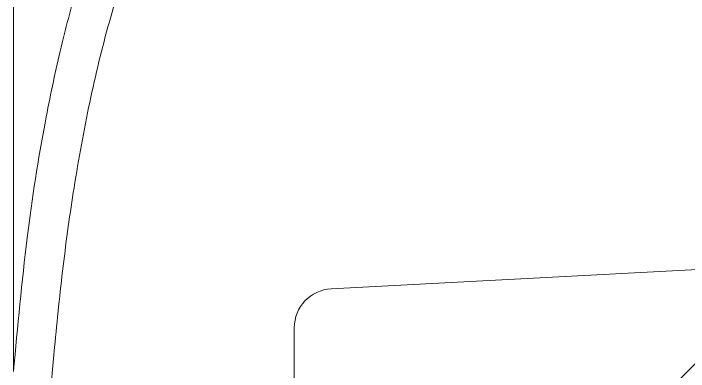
# Model space of a CAD drawing. Extents: x 14808 to 20058, y -13198 to -11680.
# Drawn here: x 19081.156 to 19085.484, y -12628.897 to -12626.603 of the extents above; entities that cross this region are included whole.
import ezdxf

# ---------------------------------------------------------------- set-up
doc = ezdxf.new("R2010")
doc.units = 0
doc.header["$LTSCALE"] = 7
doc.header["$MEASUREMENT"] = 0
doc.layers.get('0').update_dxf_attribs({"color": 2, "linetype": 'CONTINUOUS'})

msp = doc.modelspace()

# ---------------------------------------------------------------- hatches: boundary and pattern name
at = {"linetype": 'Continuous', "lineweight": 0}
h = msp.add_hatch(dxfattribs=at)
h.set_pattern_fill('ANSI31', color=2, scale=20, style=0)
h.set_pattern_definition([(45, (85.4865, 0), (-1.76776695, 1.76776695), [])])
edge = h.paths.add_edge_path(flags=0)
edge.add_line((19082.9563, -12628.6165), (19082.9563, -12629.6792))
edge.add_line((19082.9563, -12629.6792), (19083.9563, -12629.9292))
edge.add_line((19083.9563, -12629.9292), (19088.7063, -12629.9292))
edge.add_line((19088.7063, -12629.9292), (19088.7063, -12631.0542))
edge.add_line((19088.7063, -12631.0542), (19089.9563, -12631.0542))
edge.add_line((19089.9563, -12631.0542), (19089.9563, -12628.5648))
edge.add_arc((19089.4563, -12628.5648), 0.5, 0, 90)
edge.add_line((19089.4563, -12628.0648), (19088.9563, -12628.0648))
edge.add_line((19088.9563, -12628.0648), (19083.1932, -12628.3668))
edge.add_arc((19083.2063, -12628.6165), 0.25, 93, 180)

# ---------------------------------------------------------------- linework, layer by layer
at = {"color": 7, "linetype": 'Continuous', "lineweight": 15}
for p, q in [((19081.1563, -12628.8965), (19081.1563, -12622.1292)), ((19088.9563, -12628.0648), (19083.1932, -12628.3668)), ((19082.9563, -12629.6792), (19082.9563, -12628.6165))]:
    msp.add_line(p, q, dxfattribs=at)
msp.add_arc((19083.2063, -12628.6165), 0.25, 93, 180, dxfattribs=at)
msp.add_open_spline([(19088.398, -12622.8118), (19088.1235, -12622.8152), (19087.5822, -12622.8221), (19086.7944, -12622.8775), (19086.1585, -12622.9527), (19085.6625, -12623.0352), (19085.2878, -12623.1117), (19084.8977, -12623.2083), (19084.4968, -12623.3301), (19084.0913, -12623.4834), (19083.6207, -12623.7038), (19083.1097, -12624.0205), (19082.5972, -12624.4755), (19082.1638, -12625.0301), (19081.8758, -12625.5703), (19081.6855, -12626.0487), (19081.5608, -12626.4315), (19081.451, -12626.8469), (19081.339, -12627.3796), (19081.2335, -12628.0577), (19081.1828, -12628.6087), (19081.1563, -12628.8965)], degree=3, knots=[0, 0, 0, 0, 0.0652018, 0.1285926, 0.1899244, 0.2229612, 0.255858, 0.2887439, 0.3293045, 0.3698533, 0.4106321, 0.4802652, 0.5512026, 0.6245176, 0.7011836, 0.7385649, 0.7774065, 0.8177762, 0.8597342, 0.9267144, 1, 1, 1, 1], dxfattribs=at)
at = {"color": 8, "linetype": 'Continuous', "lineweight": 15}
msp.add_open_spline([(19088.3981, -12623.0448), (19088.139, -12623.048), (19087.6261, -12623.0543), (19086.9932, -12623.0985), (19086.5026, -12623.1499), (19086.1449, -12623.1978), (19085.8025, -12623.2542), (19085.4375, -12623.3269), (19085.0556, -12623.42), (19084.6637, -12623.5388), (19084.3006, -12623.6738), (19083.8834, -12623.8622), (19083.4341, -12624.124), (19082.9823, -12624.4848), (19082.5177, -12624.9898), (19082.0897, -12625.6933), (19081.8068, -12626.4815), (19081.6398, -12627.1708), (19081.5445, -12627.6951), (19081.4717, -12628.2201), (19081.3974, -12628.9449), (19081.3538, -12629.5163), (19081.3412, -12629.9241), (19081.3411, -12629.9292)], degree=3, knots=[0, 0, 0, 0, 0.059095, 0.116966, 0.146267, 0.174895, 0.20287, 0.230212, 0.266552, 0.301911, 0.336354, 0.369953, 0.427631, 0.484107, 0.539847, 0.632077, 0.725712, 0.772805, 0.820585, 0.862893, 0.905653, 0.99881, 1, 1, 1, 1], dxfattribs=at)

doc.saveas('drawing.dxf')
